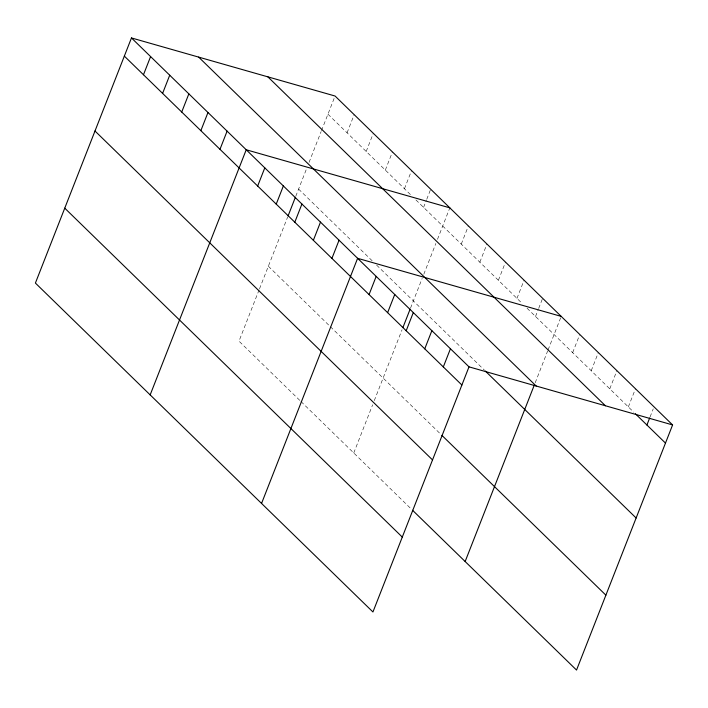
<?xml version="1.0" encoding="UTF-8"?>
<svg xmlns="http://www.w3.org/2000/svg" width="708" height="708" viewBox="0 0 708 708"><rect width="100%" height="100%" fill="white"/><g stroke="black" fill="none" stroke-linecap="round" stroke-linejoin="round"><path stroke-width="0.53" stroke-dasharray="3.54 2.66" d="M259.101 289.846L238.994 341.15L300.201 400.79M259.509 288.82L287.705 216.86M295.767 196.284L306.635 168.566M309.042 162.406L321.105 131.626M321.512 130.599L335.061 96.023M347.07 132.821L354.186 114.661M366.195 151.459L373.32 133.299M385.329 170.097L392.444 151.937M404.454 188.735L411.569 170.575M423.579 207.382L426.349 200.311M426.747 199.302L430.694 189.213M353.761 452.978L372.656 404.755M374.267 400.648L402.064 329.724M410.534 308.113L422.198 278.341M423.809 274.235L435.871 243.455M437.482 239.357L449.828 207.851M461.271 244.11L468.386 225.941M479.838 262.199L486.954 244.03M498.397 280.288L505.521 262.119M516.964 298.378L524.079 280.209M535.531 316.467L538.301 309.405M538.691 308.396L542.647 298.298M535.195 382.78L547.656 350.973M548.063 349.947L561.214 316.387M572.657 352.646L579.781 334.486M591.224 370.735L598.34 352.575M609.783 388.834L616.907 370.665M628.35 406.923L635.474 388.754M650.077 416.932L653.245 408.861M327.946 114.183L411.339 195.452M415.932 199.922L522.38 303.652M527.018 308.175L633.766 412.198M298.59 189.08L372.806 261.402M376.629 265.128L484.52 370.257M268.35 266.252L329.556 325.892M330.326 326.636L440.349 433.862M300.971 401.533L411.773 509.512"/><path stroke-width="1.06" d="M131.467 37.94L35.4 283.067L372.939 611.977L469.006 366.85L131.467 37.94L335.061 96.023L672.6 424.933L576.533 670.06L412.552 510.264M143.476 74.747L150.592 56.578M162.601 93.385L169.716 75.216M181.726 112.023L188.85 93.854M200.851 130.661L207.975 112.492M219.984 149.299L227.1 131.13M150.167 394.896L246.225 149.769L449.828 207.851M257.668 186.027L264.792 167.858M276.235 204.116L283.359 185.947M288.112 215.834L295.369 197.311M294.802 222.206L301.918 204.037M313.37 240.295L320.485 222.135M331.928 258.385L339.052 240.224M261.553 503.441L357.611 258.314L561.214 316.387M369.063 294.572L376.178 276.403M387.621 312.662L394.745 294.493M402.87 327.662L410.127 309.148M406.188 330.751L413.304 312.582M424.756 348.84L431.871 330.671M443.314 366.93L450.438 348.761M465.147 561.515L534.39 384.833M646.917 425.012L649.687 417.941M469.006 366.85L672.6 424.933M635.315 413.702L665.485 443.102M267.872 76.853L605.411 405.764M198.656 57.109L536.186 386.019M485.29 371.01L636.129 517.999M124.343 56.109L461.881 385.019M441.898 435.367L605.889 595.163M94.996 131.007L432.526 459.917M64.755 208.17L402.286 537.08"/></g></svg>
